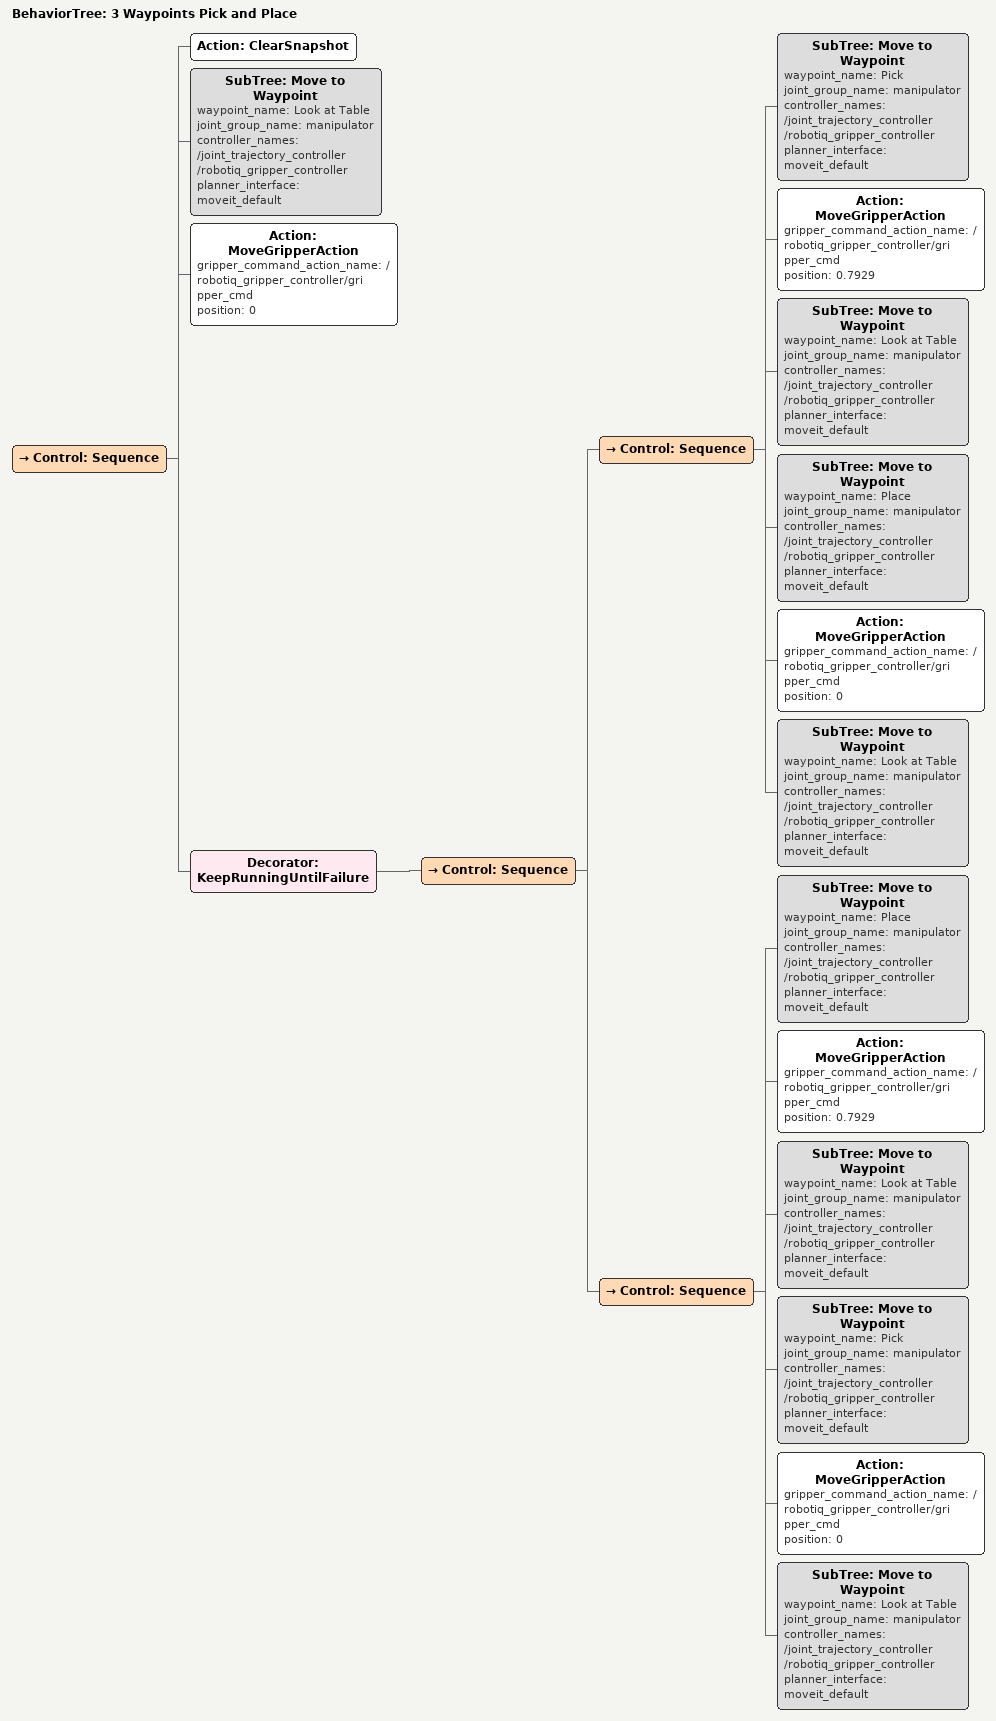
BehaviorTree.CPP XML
<?xml version="1.0"?>
<root BTCPP_format="4" main_tree_to_execute="3 Waypoints Pick and Place">
    <BehaviorTree ID="3 Waypoints Pick and Place" _description="Repeatedly grab a small object, place it at desired destination, and then navigate to specified waypoint until failure">
        <Control ID="Sequence">
            <!-- Clear snapshot, move to center pose, and open gripper -->
            <Action ID="ClearSnapshot" />
            <SubTree ID="Move to Waypoint" waypoint_name="Look at Table" joint_group_name="manipulator" controller_names="/joint_trajectory_controller /robotiq_gripper_controller" planner_interface="moveit_default"/>
            <Action ID="MoveGripperAction" gripper_command_action_name="/robotiq_gripper_controller/gripper_cmd" position="0"/>
            <!-- Keep executing the pick and place sequence until failure -->
            <Decorator ID="KeepRunningUntilFailure">
                <Control ID="Sequence">
                    <!-- Pick object from "Pick", put it down at "Place", and go back to center pose -->
                    <Control ID="Sequence">
                        <SubTree ID="Move to Waypoint" waypoint_name="Pick" joint_group_name="manipulator" controller_names="/joint_trajectory_controller /robotiq_gripper_controller" planner_interface="moveit_default"/>
                        <Action ID="MoveGripperAction" gripper_command_action_name="/robotiq_gripper_controller/gripper_cmd" position="0.7929"/>
                        <SubTree ID="Move to Waypoint" waypoint_name="Look at Table" joint_group_name="manipulator" controller_names="/joint_trajectory_controller /robotiq_gripper_controller" planner_interface="moveit_default"/>
                        <SubTree ID="Move to Waypoint" waypoint_name="Place" joint_group_name="manipulator" controller_names="/joint_trajectory_controller /robotiq_gripper_controller" planner_interface="moveit_default"/>
                        <Action ID="MoveGripperAction" gripper_command_action_name="/robotiq_gripper_controller/gripper_cmd" position="0"/>
                        <SubTree ID="Move to Waypoint" waypoint_name="Look at Table" joint_group_name="manipulator" controller_names="/joint_trajectory_controller /robotiq_gripper_controller" planner_interface="moveit_default"/>
                    </Control>
                    <!-- Pick object from "Place", put it down at "Pick", and go back to center pose -->
                    <Control ID="Sequence">
                        <SubTree ID="Move to Waypoint" waypoint_name="Place" joint_group_name="manipulator" controller_names="/joint_trajectory_controller /robotiq_gripper_controller" planner_interface="moveit_default"/>
                        <Action ID="MoveGripperAction" gripper_command_action_name="/robotiq_gripper_controller/gripper_cmd" position="0.7929"/>
                        <SubTree ID="Move to Waypoint" waypoint_name="Look at Table" joint_group_name="manipulator" controller_names="/joint_trajectory_controller /robotiq_gripper_controller" planner_interface="moveit_default"/>
                        <SubTree ID="Move to Waypoint" waypoint_name="Pick" joint_group_name="manipulator" controller_names="/joint_trajectory_controller /robotiq_gripper_controller" planner_interface="moveit_default"/>
                        <Action ID="MoveGripperAction" gripper_command_action_name="/robotiq_gripper_controller/gripper_cmd" position="0"/>
                        <SubTree ID="Move to Waypoint" waypoint_name="Look at Table" joint_group_name="manipulator" controller_names="/joint_trajectory_controller /robotiq_gripper_controller" planner_interface="moveit_default"/>
                    </Control>
                </Control>
            </Decorator>
        </Control>
    </BehaviorTree>
</root>
